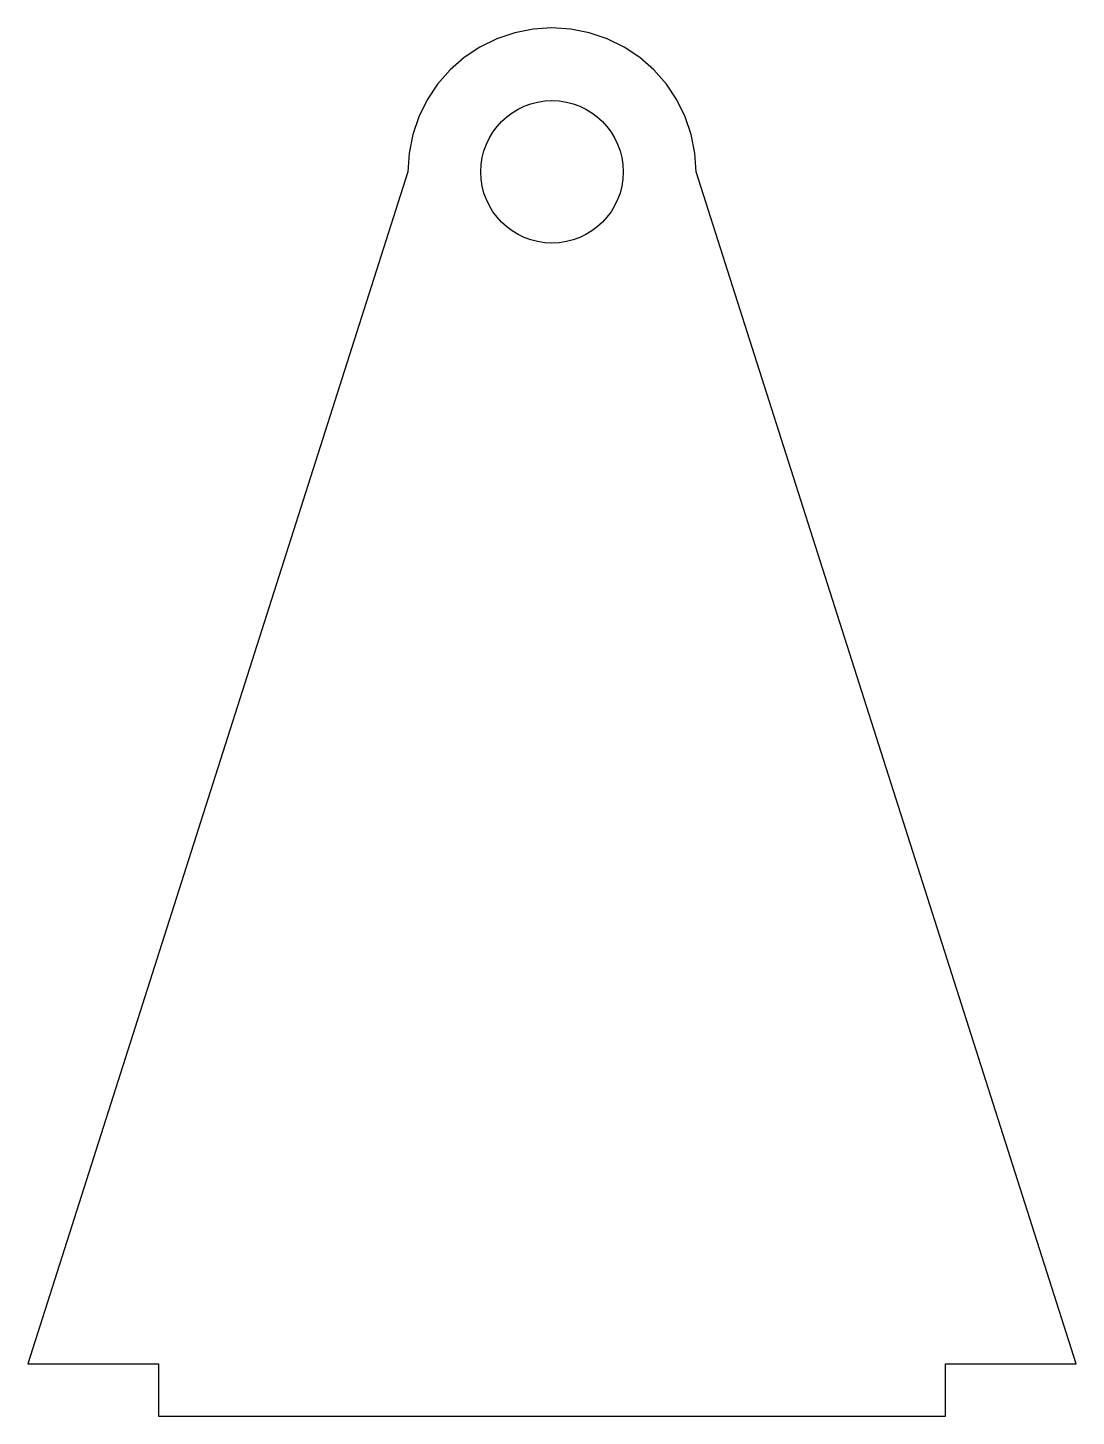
# Model space of a CAD drawing. Header units: millimetres. Extents: x 0 to 160, y 0 to 212.
import ezdxf

# ---------------------------------------------------------------- set-up
doc = ezdxf.new("R2010")
doc.units = ezdxf.units.MM

msp = doc.modelspace()

# ---------------------------------------------------------------- linework, layer by layer
at = {"layer": 'CUT'}
msp.add_lwpolyline([(0, 8), (19.925, 8), (19.925, 0), (140.075, 0), (140.075, 8), (160, 8), (102, 190), (101.812, 192.872), (101.25, 195.694), (100.325, 198.419), (99.053, 201), (97.454, 203.393), (95.556, 205.556), (93.393, 207.454), (91, 209.053), (88.419, 210.325), (85.694, 211.25), (82.872, 211.812), (80, 212), (77.128, 211.812), (74.306, 211.25), (71.581, 210.325), (69, 209.053), (66.607, 207.454), (64.444, 205.556), (62.546, 203.393), (60.947, 201), (59.675, 198.419), (58.75, 195.694), (58.188, 192.872), (58, 190)], close=True, dxfattribs=at)
msp.add_circle((80, 190), 10.875, dxfattribs=at)

doc.saveas('drawing.dxf')
